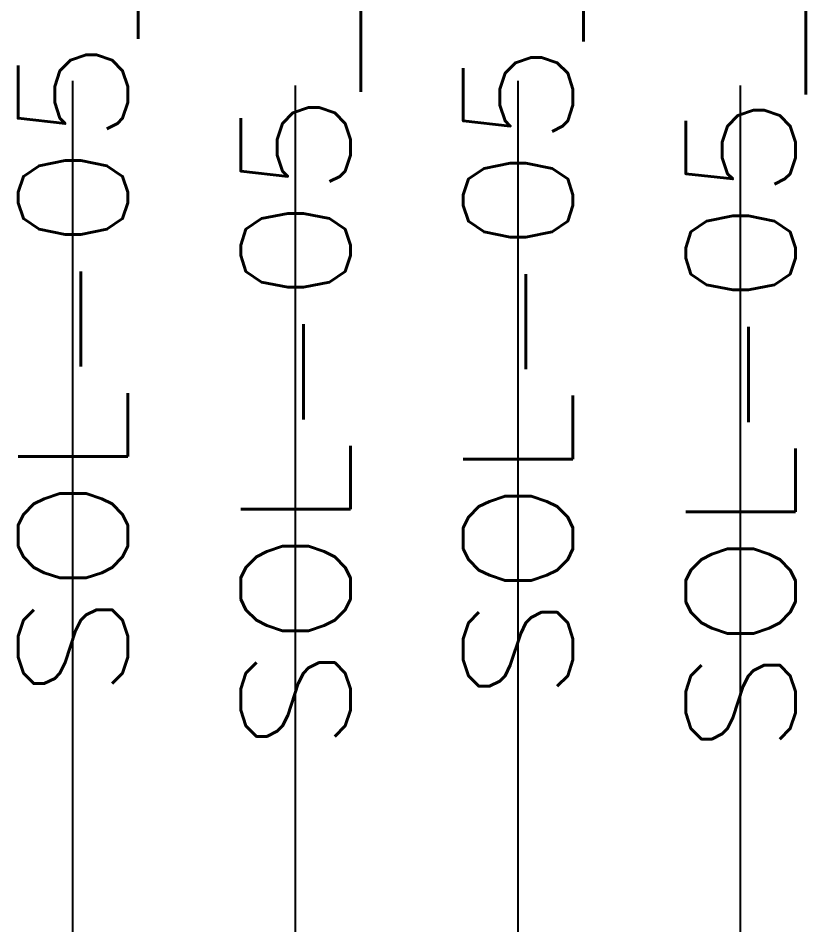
# Model space of a CAD drawing. Header units: inches. Extents: x -25 to 1235, y -506 to 1148.
# Drawn here: x 954.39 to 972.35, y 728.02 to 748.7 of the extents above; entities that cross this region are included whole.
import ezdxf
from ezdxf.enums import TextEntityAlignment as Align

# ---------------------------------------------------------------- set-up
doc = ezdxf.new("R2010")
doc.units = ezdxf.units.IN
doc.header["$MEASUREMENT"] = 0
for name, color, linetype in [('MISC', 2, 'Continuous'), ('RED_10AWG', 1, 'Continuous'), ('WIREFIXED', 70, 'Continuous')]:
    doc.layers.add(name, color=color, linetype=linetype)
doc.styles.add('WD', font='romans.shx')

# ---------------------------------------------------------------- blocks, each defined once
blk = doc.blocks.new('WD_WNV1')
at = {"style": 'WD', "width": 0.9}
blk.add_attdef('WIRENO', text='', height=0.125, rotation=90, dxfattribs=at).set_placement((0, 0), align=Align.MIDDLE_CENTER)
at = {"style": 'WD', "flags": 1}
for tag, p in [('W01USER', (0.0956, 0.07724)), ('W02USER', (0.0956, 0.06943)), ('W03USER', (0.0956, 0.06161)), ('W04USER', (0.0956, 0.0538)), ('W05USER', (0.0956, 0.04599)), ('W06USER', (0.0956, 0.03818)), ('W07USER', (0.0956, 0.03036)), ('W08USER', (0.0956, 0.02255)), ('W09USER', (0.0956, 0.01474)), ('W10USER', (0.0956, 0.00693))]:
    blk.add_attdef(tag, text='', height=0.005, dxfattribs=at).set_placement(p, align=Align.CENTER)
for tag, p in [('X2TERM01', (0, 0.0625)), ('X8TERM01', (0, -0.0625))]:
    blk.add_attdef(tag, p, '', height=0.01, dxfattribs=at)
at = {"color": 7, "style": 'WD'}
for tag, p in [('X2_TINY_DOT_DONT_REMOVE', (0, 0.0625)), ('X8_TINY_DOT_DONT_REMOVE', (0, -0.0625))]:
    blk.add_attdef(tag, p, '', height=0.0001, dxfattribs=at)

msp = doc.modelspace()

# ---------------------------------------------------------------- linework, layer by layer
at = {"layer": 'RED_10AWG'}
for p, q in [((955.643, 585.436), (955.643, 747.27)), ((965.789, 585.436), (965.789, 747.27)), ((960.716, 585.436), (960.716, 747.162)), ((970.862, 585.436), (970.862, 747.162))]:
    msp.add_line(p, q, dxfattribs=at)

# ---------------------------------------------------------------- block references
at = {"layer": 'WIREFIXED'}
ref = msp.add_blockref('WD_WNV1', (960.716, 748.705), dxfattribs=dict(at, xscale=20, yscale=25, zscale=2))
ref.add_attrib('X8_TINY_DOT_DONT_REMOVE', '.', (960.716, 729.42), dxfattribs={"layer": 'MISC', "color": 7, "height": 0.0025, "style": 'WD', "width": 0.8})
ref.add_attrib('WIRENOF', 'SOL-05_6.1.10_P', dxfattribs={"height": 2.5, "rotation": 90, "style": 'WD', "width": 1.125}).set_placement((960.716, 748.705), align=Align.MIDDLE_CENTER)
ref = msp.add_blockref('WD_WNV1', (970.862, 748.705), dxfattribs=dict(at, xscale=20, yscale=25, zscale=2))
ref.add_attrib('X8_TINY_DOT_DONT_REMOVE', '.', (970.862, 729.42), dxfattribs={"layer": 'MISC', "color": 7, "height": 0.0025, "style": 'WD', "width": 0.8})
ref.add_attrib('WIRENOF', 'SOL-05_6.1.10_N', dxfattribs={"height": 2.5, "rotation": 90, "style": 'WD', "width": 1.125}).set_placement((970.862, 748.705), align=Align.MIDDLE_CENTER)
ref = msp.add_blockref('WD_WNV1', (955.643, 748.705), dxfattribs=dict(at, xscale=20, yscale=25, zscale=2))
ref.add_attrib('X8_TINY_DOT_DONT_REMOVE', '.', (955.643, 730.759), dxfattribs={"layer": 'MISC', "color": 7, "height": 0.0025, "style": 'WD', "width": 0.8})
ref.add_attrib('WIRENOF', 'SOL-05_6.1.9_P', dxfattribs={"height": 2.5, "rotation": 90, "style": 'WD', "width": 1.125}).set_placement((955.643, 748.705), align=Align.MIDDLE_CENTER)
ref = msp.add_blockref('WD_WNV1', (965.789, 748.705), dxfattribs=dict(at, xscale=20, yscale=25, zscale=2))
ref.add_attrib('X8_TINY_DOT_DONT_REMOVE', '.', (965.789, 730.759), dxfattribs={"layer": 'MISC', "color": 7, "height": 0.0025, "style": 'WD', "width": 0.8})
ref.add_attrib('WIRENOF', 'SOL-05_6.1.9_N', dxfattribs={"height": 2.5, "rotation": 90, "style": 'WD', "width": 1.125}).set_placement((965.789, 748.705), align=Align.MIDDLE_CENTER)

doc.saveas('drawing.dxf')
